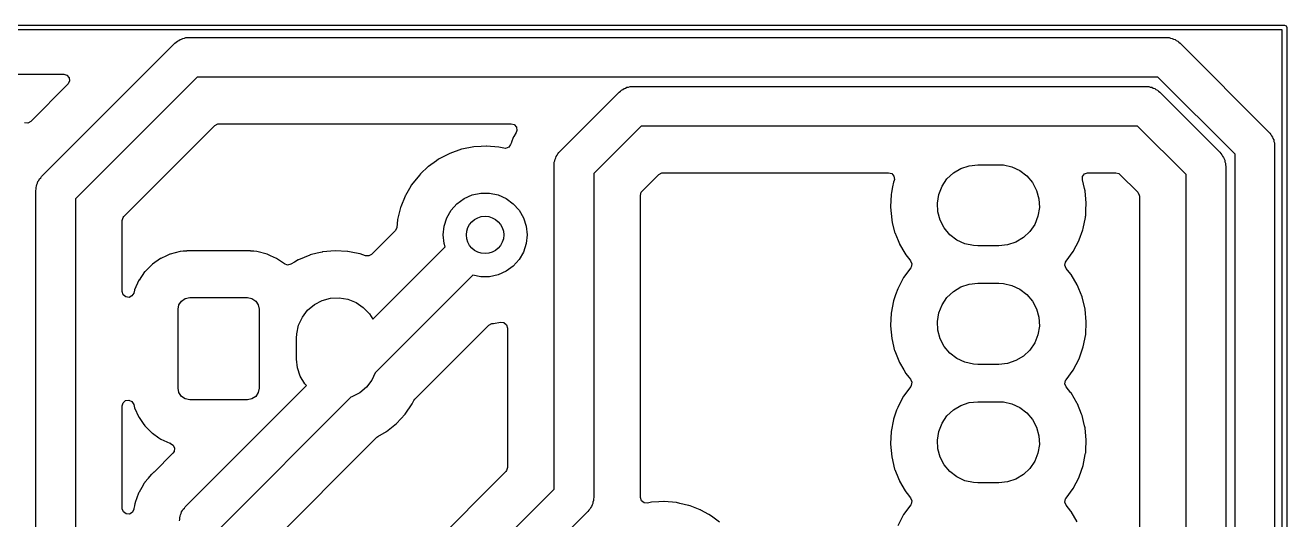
# Model space of a CAD drawing. Extents: x 86.3 to 160.1, y -151.8 to -76.2.
# Drawn here: x 133.01 to 160.07, y -86.75 to -76.15 of the extents above; entities that cross this region are included whole.
import ezdxf

# ---------------------------------------------------------------- set-up
doc = ezdxf.new("R2010")
doc.units = 0
doc.layers.add('BLACK', color=7, linetype='CONTINUOUS')

msp = doc.modelspace()

# ---------------------------------------------------------------- linework, layer by layer
at = {"layer": 'BLACK', "linetype": 'CONTINUOUS'}
for p, q in [((86.36, -76.15), (160.02, -76.15)), ((159.97, -76.25), (86.41, -76.25)), ((159.97, -151.715), (159.97, -76.25)), ((160.02, -76.15), (160.055, -76.1646)), ((160.055, -76.1646), (160.07, -76.2)), ((160.07, -76.2), (160.07, -151.765)), ((133.364, -79.3945), (136.224, -76.5345)), ((136.224, -76.5345), (136.252, -76.5148)), ((136.252, -76.5148), (136.275, -76.4912)), ((136.275, -76.4912), (136.305, -76.476)), ((136.305, -76.476), (136.332, -76.4563)), ((136.332, -76.4563), (136.364, -76.446)), ((136.364, -76.446), (136.394, -76.4308)), ((136.394, -76.4308), (136.427, -76.4256)), ((136.427, -76.4256), (136.459, -76.4152)), ((136.459, -76.4152), (136.492, -76.4152)), ((136.492, -76.4152), (136.525, -76.41)), ((136.525, -76.41), (157.48, -76.41)), ((157.48, -76.41), (157.513, -76.4152)), ((157.513, -76.4152), (157.546, -76.4152)), ((157.546, -76.4152), (157.578, -76.4256)), ((157.578, -76.4256), (157.611, -76.4308)), ((157.611, -76.4308), (157.641, -76.446)), ((157.641, -76.446), (157.673, -76.4563)), ((157.673, -76.4563), (157.7, -76.476)), ((157.7, -76.476), (157.73, -76.4912)), ((157.73, -76.4912), (157.753, -76.5148)), ((157.753, -76.5148), (157.781, -76.5345)), ((157.781, -76.5345), (159.686, -78.4395)), ((123.971, -77.2005), (133.839, -77.2005)), ((133.839, -77.2005), (133.907, -77.2205)), ((133.907, -77.2205), (133.954, -77.2742)), ((133.964, -77.3444), (133.935, -77.409)), ((133.954, -77.2742), (133.964, -77.3444)), ((136.701, -77.26), (134.09, -79.871)), ((157.304, -77.26), (136.701, -77.26)), ((158.96, -78.916), (157.304, -77.26)), ((133.928, -77.4156), (133.13, -78.2139)), ((133.935, -77.409), (133.928, -77.4156)), ((144.479, -78.8545), (145.749, -77.5845)), ((145.749, -77.5845), (145.777, -77.5648)), ((145.777, -77.5648), (145.8, -77.5412)), ((145.8, -77.5412), (145.83, -77.526)), ((145.83, -77.526), (145.857, -77.5063)), ((145.857, -77.5063), (145.889, -77.496)), ((145.889, -77.496), (145.919, -77.4808)), ((145.919, -77.4808), (145.952, -77.4756)), ((145.952, -77.4756), (145.984, -77.4652)), ((145.984, -77.4652), (146.017, -77.4652)), ((146.017, -77.4652), (146.05, -77.46)), ((146.05, -77.46), (157.045, -77.46)), ((157.045, -77.46), (157.078, -77.4652)), ((157.078, -77.4652), (157.112, -77.4652)), ((157.112, -77.4652), (157.143, -77.4756)), ((157.143, -77.4756), (157.176, -77.4808)), ((157.176, -77.4808), (157.206, -77.496)), ((157.206, -77.496), (157.238, -77.5063)), ((157.238, -77.5063), (157.265, -77.526)), ((157.265, -77.526), (157.295, -77.5412)), ((157.295, -77.5412), (157.319, -77.5648)), ((157.319, -77.5648), (157.346, -77.5845)), ((157.346, -77.5845), (158.636, -78.8744)), ((133.068, -78.2479), (132.997, -78.2429)), ((133.13, -78.2139), (133.068, -78.2479)), ((135.127, -80.2486), (137.079, -78.2974)), ((137.079, -78.2974), (137.141, -78.2634)), ((137.141, -78.2634), (137.168, -78.2605)), ((137.168, -78.2605), (143.432, -78.2605)), ((143.432, -78.2605), (143.5, -78.2805)), ((143.541, -78.4504), (143.492, -78.5322)), ((143.5, -78.2805), (143.547, -78.3342)), ((143.557, -78.4044), (143.541, -78.4504)), ((143.547, -78.3342), (143.557, -78.4044)), ((146.226, -78.31), (145.205, -79.331)), ((156.869, -78.31), (146.226, -78.31)), ((157.91, -79.351), (156.869, -78.31)), ((159.686, -78.4395), (159.705, -78.4665)), ((159.705, -78.4665), (159.729, -78.4902)), ((143.424, -78.7094), (143.382, -78.766)), ((143.443, -78.6601), (143.424, -78.7094)), ((143.444, -78.6584), (143.443, -78.6601)), ((143.479, -78.5599), (143.444, -78.6584)), ((143.481, -78.5549), (143.479, -78.5599)), ((143.479, -78.5599), (143.479, -78.5599)), ((143.484, -78.5503), (143.481, -78.5549)), ((143.486, -78.5461), (143.484, -78.5503)), ((143.488, -78.5418), (143.486, -78.5461)), ((143.49, -78.5368), (143.488, -78.5418)), ((143.492, -78.5322), (143.49, -78.5368)), ((143.492, -78.5322), (143.492, -78.5322)), ((159.729, -78.4902), (159.744, -78.52)), ((159.744, -78.52), (159.764, -78.5471)), ((159.764, -78.5471), (159.774, -78.5789)), ((159.774, -78.5789), (159.789, -78.6087)), ((159.789, -78.6087), (159.794, -78.6417)), ((159.794, -78.6417), (159.805, -78.6735)), ((159.805, -78.6735), (159.805, -78.707)), ((159.805, -78.707), (159.81, -78.74)), ((142.118, -78.8964), (141.879, -79.0204)), ((142.372, -78.8072), (142.118, -78.8964)), ((142.377, -78.8063), (142.372, -78.8072)), ((142.632, -78.7555), (142.377, -78.8063)), ((142.377, -78.8063), (142.377, -78.8063)), ((142.636, -78.7547), (142.632, -78.7555)), ((142.632, -78.7555), (142.632, -78.7555)), ((142.791, -78.7461), (142.636, -78.7547)), ((142.9, -78.7401), (142.791, -78.7461)), ((142.905, -78.7399), (142.9, -78.7401)), ((142.9, -78.7401), (142.9, -78.7401)), ((143.173, -78.7631), (142.905, -78.7399)), ((143.278, -78.7875), (143.173, -78.7631)), ((143.315, -78.7904), (143.278, -78.7875)), ((143.382, -78.766), (143.315, -78.7904)), ((144.376, -79.0237), (144.391, -78.9939)), ((144.391, -78.9939), (144.401, -78.9621)), ((144.401, -78.9621), (144.421, -78.935)), ((144.421, -78.935), (144.436, -78.9052)), ((144.436, -78.9052), (144.46, -78.8815)), ((144.46, -78.8815), (144.479, -78.8545)), ((158.636, -78.8744), (158.655, -78.9015)), ((158.655, -78.9015), (158.679, -78.9251)), ((158.679, -78.9251), (158.694, -78.9549)), ((158.694, -78.9549), (158.714, -78.982)), ((158.714, -78.982), (158.724, -79.0138)), ((158.96, -142.699), (158.96, -78.916)), ((159.81, -78.74), (159.81, -142.875)), ((141.657, -79.18), (141.492, -79.3376)), ((141.66, -79.1769), (141.657, -79.18)), ((141.657, -79.18), (141.657, -79.18)), ((141.831, -79.0552), (141.66, -79.1769)), ((141.876, -79.023), (141.831, -79.0552)), ((141.879, -79.0204), (141.876, -79.023)), ((141.876, -79.023), (141.876, -79.023)), ((144.355, -79.155), (144.36, -79.122)), ((144.355, -86.0965), (144.355, -79.155)), ((144.36, -79.0885), (144.371, -79.0567)), ((144.36, -79.122), (144.36, -79.0885)), ((144.371, -79.0567), (144.376, -79.0237)), ((152.919, -79.317), (153.08, -79.2202)), ((153.08, -79.2202), (153.258, -79.1603)), ((153.258, -79.1603), (153.445, -79.14)), ((153.445, -79.14), (153.895, -79.14)), ((153.895, -79.14), (153.992, -79.1454)), ((153.992, -79.1454), (154.175, -79.1864)), ((154.175, -79.1864), (154.346, -79.2658)), ((154.346, -79.2658), (154.495, -79.38)), ((158.724, -79.0138), (158.739, -79.0436)), ((158.739, -79.0436), (158.744, -79.0766)), ((158.744, -79.0766), (158.755, -79.1084)), ((158.755, -79.1084), (158.755, -79.1419)), ((158.755, -79.1419), (158.76, -79.1749)), ((158.76, -79.1749), (158.76, -142.44)), ((133.261, -79.5637), (133.276, -79.5339)), ((133.276, -79.5339), (133.286, -79.5021)), ((133.286, -79.5021), (133.306, -79.475)), ((133.306, -79.475), (133.321, -79.4452)), ((133.321, -79.4452), (133.345, -79.4215)), ((133.345, -79.4215), (133.364, -79.3945)), ((141.466, -79.3627), (141.299, -79.574)), ((141.492, -79.3376), (141.466, -79.3627)), ((145.205, -79.331), (145.205, -86.2725)), ((146.242, -79.7086), (146.604, -79.3474)), ((146.604, -79.3474), (146.666, -79.3134)), ((146.666, -79.3134), (146.693, -79.3105)), ((146.693, -79.3105), (151.53, -79.3105)), ((151.53, -79.3105), (151.598, -79.3305)), ((151.598, -79.3305), (151.645, -79.3842)), ((151.636, -79.5151), (151.617, -79.6129)), ((151.649, -79.4785), (151.636, -79.5151)), ((151.645, -79.3842), (151.655, -79.4544)), ((151.655, -79.4544), (151.649, -79.4785)), ((152.677, -79.6016), (152.782, -79.4461)), ((152.782, -79.4461), (152.919, -79.317)), ((154.495, -79.38), (154.616, -79.5235)), ((154.616, -79.5235), (154.704, -79.6897)), ((155.688, -79.4664), (155.691, -79.3955)), ((155.733, -79.6517), (155.688, -79.4664)), ((155.691, -79.3955), (155.732, -79.3376)), ((155.732, -79.3376), (155.798, -79.3111)), ((155.798, -79.3111), (155.81, -79.3105)), ((155.81, -79.3105), (156.402, -79.3105)), ((156.402, -79.3105), (156.471, -79.3305)), ((156.471, -79.3305), (156.492, -79.3474)), ((156.492, -79.3474), (156.873, -79.7285)), ((157.91, -142.264), (157.91, -79.351)), ((133.24, -79.695), (133.245, -79.662)), ((133.24, -89.465), (133.24, -79.695)), ((133.245, -79.6285), (133.256, -79.5967)), ((133.245, -79.662), (133.245, -79.6285)), ((133.256, -79.5967), (133.261, -79.5637)), ((141.162, -79.8109), (141.067, -80.0449)), ((141.164, -79.8068), (141.162, -79.8109)), ((141.166, -79.8029), (141.164, -79.8068)), ((141.256, -79.6476), (141.166, -79.8029)), ((141.166, -79.8029), (141.166, -79.8029)), ((141.299, -79.574), (141.256, -79.6476)), ((142.425, -79.8656), (142.597, -79.789)), ((142.597, -79.789), (142.781, -79.7499)), ((142.781, -79.7499), (142.969, -79.7499)), ((142.969, -79.7499), (143.153, -79.789)), ((143.153, -79.789), (143.325, -79.8656)), ((146.206, -79.7977), (146.226, -79.7295)), ((146.206, -86.159), (146.206, -79.7977)), ((146.226, -79.7295), (146.242, -79.7086)), ((151.583, -79.786), (151.571, -80.0362)), ((151.593, -79.7341), (151.583, -79.7814)), ((151.583, -79.7814), (151.583, -79.786)), ((151.583, -79.786), (151.583, -79.786)), ((151.617, -79.6129), (151.593, -79.7341)), ((152.576, -79.9614), (152.607, -79.776)), ((152.607, -79.776), (152.677, -79.6016)), ((154.704, -79.6897), (154.754, -79.8709)), ((155.744, -79.6972), (155.733, -79.6517)), ((155.77, -79.9674), (155.744, -79.6972)), ((156.873, -79.7285), (156.907, -79.7908)), ((156.907, -79.7908), (156.909, -79.8176)), ((156.909, -79.8176), (156.909, -101.276)), ((134.09, -79.871), (134.09, -89.465)), ((141.062, -80.0605), (141.006, -80.2855)), ((141.063, -80.0562), (141.062, -80.0605)), ((141.062, -80.0605), (141.062, -80.0605)), ((141.067, -80.0449), (141.063, -80.0562)), ((142.147, -80.116), (142.273, -79.9762)), ((142.273, -79.9762), (142.425, -79.8656)), ((143.325, -79.8656), (143.477, -79.9762)), ((143.477, -79.9762), (143.603, -80.116)), ((151.571, -80.0362), (151.57, -80.0525)), ((151.57, -80.0525), (151.596, -80.3228)), ((152.586, -80.1491), (152.576, -79.9614)), ((154.764, -80.0586), (154.733, -80.244)), ((154.754, -79.8709), (154.764, -80.0586)), ((155.763, -80.1092), (155.77, -79.972)), ((155.77, -79.972), (155.77, -79.9674)), ((155.77, -79.972), (155.77, -79.972)), ((135.09, -80.3377), (135.111, -80.2695)), ((135.09, -81.8594), (135.09, -80.3377)), ((135.111, -80.2695), (135.127, -80.2486)), ((140.998, -80.3218), (140.981, -80.483)), ((141.006, -80.2855), (140.998, -80.3174)), ((140.998, -80.3174), (140.998, -80.3218)), ((140.998, -80.3218), (140.998, -80.3218)), ((141.995, -80.4579), (142.053, -80.2789)), ((142.053, -80.2789), (142.147, -80.116)), ((143.603, -80.116), (143.697, -80.2789)), ((143.697, -80.2789), (143.755, -80.4579)), ((151.596, -80.3228), (151.597, -80.3272)), ((151.597, -80.3272), (151.597, -80.3272)), ((151.597, -80.3272), (151.61, -80.3807)), ((152.636, -80.3303), (152.586, -80.1491)), ((152.724, -80.4965), (152.636, -80.3303)), ((154.733, -80.244), (154.663, -80.4184)), ((155.704, -80.5049), (155.75, -80.2695)), ((155.75, -80.2695), (155.756, -80.243)), ((155.756, -80.243), (155.757, -80.2386)), ((155.756, -80.243), (155.756, -80.243)), ((155.757, -80.2386), (155.763, -80.1092)), ((140.945, -80.5592), (140.442, -81.0622)), ((140.954, -80.5487), (140.945, -80.5592)), ((140.981, -80.483), (140.954, -80.5487)), ((141.975, -80.645), (141.995, -80.4579)), ((143.755, -80.4579), (143.775, -80.645)), ((151.61, -80.3807), (151.66, -80.5864)), ((151.66, -80.5864), (151.662, -80.5907)), ((151.662, -80.5907), (151.662, -80.5907)), ((151.662, -80.5907), (151.734, -80.7678)), ((152.845, -80.64), (152.724, -80.4965)), ((154.558, -80.5739), (154.421, -80.703)), ((154.663, -80.4184), (154.558, -80.5739)), ((155.618, -80.7493), (155.693, -80.5357)), ((155.693, -80.5357), (155.704, -80.5049)), ((140.465, -82.4539), (142.017, -80.9017)), ((141.995, -80.8321), (141.975, -80.645)), ((142.017, -80.9017), (141.995, -80.8321)), ((143.755, -80.8321), (143.697, -81.0111)), ((143.775, -80.645), (143.755, -80.8321)), ((151.734, -80.7678), (151.762, -80.838)), ((151.762, -80.838), (151.764, -80.842)), ((151.764, -80.842), (151.764, -80.842)), ((151.764, -80.842), (151.879, -81.0381)), ((152.994, -80.7542), (152.845, -80.64)), ((153.165, -80.8336), (152.994, -80.7542)), ((153.348, -80.8746), (153.165, -80.8336)), ((153.445, -80.88), (153.348, -80.8746)), ((153.895, -80.88), (153.445, -80.88)), ((154.082, -80.8597), (153.895, -80.88)), ((154.26, -80.7998), (154.082, -80.8597)), ((154.421, -80.703), (154.26, -80.7998)), ((155.487, -81.0011), (155.614, -80.7609)), ((155.614, -80.7609), (155.618, -80.7493)), ((135.913, -81.1526), (135.739, -81.2736)), ((135.918, -81.1494), (135.913, -81.1526)), ((135.913, -81.1526), (135.913, -81.1526)), ((136.045, -81.091), (135.918, -81.1494)), ((136.116, -81.0588), (136.045, -81.091)), ((136.121, -81.0565), (136.116, -81.0588)), ((136.116, -81.0588), (136.116, -81.0588)), ((136.337, -81.0009), (136.121, -81.0565)), ((136.401, -80.9957), (136.337, -81.0009)), ((136.475, -80.9897), (136.401, -80.9957)), ((136.478, -80.9895), (136.475, -80.9897)), ((136.475, -80.9897), (136.475, -80.9897)), ((137.842, -80.9895), (136.478, -80.9895)), ((137.845, -80.9897), (137.842, -80.9895)), ((137.919, -80.9957), (137.845, -80.9897)), ((137.845, -80.9897), (137.845, -80.9897)), ((137.983, -81.0009), (137.919, -80.9957)), ((138.199, -81.0565), (137.983, -81.0009)), ((138.204, -81.0588), (138.199, -81.0565)), ((138.275, -81.091), (138.204, -81.0588)), ((138.204, -81.0588), (138.204, -81.0588)), ((138.402, -81.1494), (138.275, -81.091)), ((138.573, -81.2679), (138.402, -81.1494)), ((139.119, -81.077), (138.876, -81.1755)), ((139.124, -81.0753), (139.119, -81.077)), ((139.119, -81.077), (139.119, -81.077)), ((139.276, -81.0381), (139.124, -81.0753)), ((139.383, -81.0118), (139.276, -81.0381)), ((139.387, -81.0108), (139.383, -81.0118)), ((139.383, -81.0118), (139.383, -81.0118)), ((139.657, -80.985), (139.387, -81.0108)), ((139.662, -80.9852), (139.657, -80.985)), ((139.924, -80.9982), (139.662, -80.9852)), ((139.662, -80.9852), (139.662, -80.9852)), ((139.929, -80.9985), (139.924, -80.9982)), ((139.924, -80.9982), (139.924, -80.9982)), ((139.933, -80.9994), (139.929, -80.9985)), ((140.078, -81.028), (139.933, -80.9994)), ((139.933, -80.9994), (139.933, -80.9994)), ((140.195, -81.051), (140.078, -81.028)), ((140.199, -81.0525), (140.195, -81.051)), ((140.311, -81.0919), (140.199, -81.0525)), ((140.199, -81.0525), (140.199, -81.0525)), ((140.38, -81.0962), (140.311, -81.0919)), ((140.442, -81.0622), (140.38, -81.0962)), ((143.697, -81.0111), (143.603, -81.174)), ((151.879, -81.0381), (151.899, -81.0723)), ((151.899, -81.0723), (151.983, -81.1772)), ((155.336, -81.2086), (155.487, -81.0011)), ((135.574, -81.4392), (135.453, -81.6133)), ((135.577, -81.4346), (135.574, -81.4392)), ((135.574, -81.4392), (135.574, -81.4392)), ((135.735, -81.2768), (135.577, -81.4346)), ((135.739, -81.2736), (135.735, -81.2768)), ((135.739, -81.2736), (135.739, -81.2736)), ((138.639, -81.2903), (138.573, -81.2679)), ((138.708, -81.2731), (138.639, -81.2903)), ((138.789, -81.2259), (138.708, -81.2731)), ((138.868, -81.1795), (138.789, -81.2259)), ((138.872, -81.1772), (138.868, -81.1795)), ((138.868, -81.1795), (138.868, -81.1795)), ((138.876, -81.1755), (138.872, -81.1772)), ((138.876, -81.1755), (138.876, -81.1755)), ((143.325, -81.4244), (143.153, -81.501)), ((143.477, -81.3138), (143.325, -81.4244)), ((143.603, -81.174), (143.477, -81.3138)), ((152.004, -81.3514), (151.853, -81.5589)), ((151.983, -81.1772), (152, -81.1986)), ((152, -81.1986), (152.027, -81.2643)), ((152.014, -81.3341), (152.004, -81.3514)), ((152.027, -81.2643), (152.014, -81.3341)), ((155.313, -81.2957), (155.326, -81.2259)), ((155.34, -81.3614), (155.313, -81.2957)), ((155.326, -81.2259), (155.336, -81.2086)), ((155.441, -81.4877), (155.34, -81.3614)), ((135.449, -81.6179), (135.356, -81.8209)), ((135.453, -81.6133), (135.449, -81.6179)), ((142.616, -81.505), (140.517, -83.6036)), ((142.781, -81.5401), (142.616, -81.505)), ((142.969, -81.5401), (142.781, -81.5401)), ((143.153, -81.501), (142.969, -81.5401)), ((151.853, -81.5589), (151.726, -81.7991)), ((153.08, -81.7602), (153.258, -81.7003)), ((153.258, -81.7003), (153.445, -81.68)), ((153.445, -81.68), (153.895, -81.68)), ((153.895, -81.68), (153.992, -81.6854)), ((153.992, -81.6854), (154.175, -81.7264)), ((155.443, -81.4916), (155.441, -81.4877)), ((155.576, -81.718), (155.443, -81.4916)), ((155.443, -81.4916), (155.443, -81.4916)), ((135.113, -81.9311), (135.09, -81.8594)), ((135.168, -81.9757), (135.113, -81.9311)), ((135.239, -81.9834), (135.168, -81.9757)), ((135.302, -81.9517), (135.239, -81.9834)), ((135.339, -81.8907), (135.302, -81.9517)), ((135.355, -81.8263), (135.339, -81.8907)), ((135.356, -81.8209), (135.355, -81.8263)), ((151.68, -81.9311), (151.636, -82.0551)), ((151.725, -81.8034), (151.68, -81.9311)), ((151.726, -81.7991), (151.725, -81.8034)), ((151.725, -81.8034), (151.725, -81.8034)), ((152.782, -81.9861), (152.919, -81.857)), ((152.919, -81.857), (153.08, -81.7602)), ((154.175, -81.7264), (154.346, -81.8058)), ((154.346, -81.8058), (154.495, -81.92)), ((154.495, -81.92), (154.616, -82.0635)), ((155.578, -81.722), (155.576, -81.718)), ((155.576, -81.718), (155.576, -81.718)), ((155.58, -81.7262), (155.578, -81.722)), ((155.609, -81.7991), (155.58, -81.7262)), ((155.58, -81.7262), (155.58, -81.7262)), ((155.68, -81.9736), (155.609, -81.7991)), ((155.744, -82.2372), (155.68, -81.9736)), ((136.29, -82.24), (136.309, -82.1443)), ((136.29, -83.93), (136.29, -82.24)), ((136.309, -82.1443), (136.363, -82.0632)), ((136.363, -82.0632), (136.444, -82.009)), ((136.444, -82.009), (136.54, -81.99)), ((136.54, -81.99), (137.78, -81.99)), ((137.78, -81.99), (137.876, -82.009)), ((137.876, -82.009), (137.957, -82.0632)), ((137.957, -82.0632), (138.011, -82.1443)), ((138.011, -82.1443), (138.03, -82.24)), ((138.03, -82.24), (138.03, -83.93)), ((139.07, -82.26), (139.214, -82.1387)), ((139.214, -82.1387), (139.38, -82.0511)), ((139.38, -82.0511), (139.561, -82.0012)), ((139.561, -82.0012), (139.749, -81.9914)), ((139.749, -81.9914), (139.934, -82.022)), ((139.934, -82.022), (140.108, -82.0918)), ((140.108, -82.0918), (140.264, -82.1975)), ((140.264, -82.1975), (140.393, -82.334)), ((151.636, -82.0551), (151.583, -82.3214)), ((152.607, -82.316), (152.677, -82.1416)), ((152.677, -82.1416), (152.782, -81.9861)), ((154.616, -82.0635), (154.704, -82.2297)), ((154.704, -82.2297), (154.754, -82.4109)), ((155.77, -82.5074), (155.744, -82.2372)), ((138.876, -82.5796), (138.956, -82.4093)), ((138.956, -82.4093), (139.07, -82.26)), ((140.393, -82.334), (140.465, -82.4539)), ((143.054, -82.5419), (143.208, -82.5163)), ((143.208, -82.5163), (143.278, -82.5249)), ((143.278, -82.5249), (143.333, -82.5702)), ((151.583, -82.326), (151.571, -82.579)), ((151.583, -82.3214), (151.583, -82.326)), ((151.583, -82.326), (151.583, -82.326)), ((152.576, -82.5014), (152.607, -82.316)), ((152.586, -82.6891), (152.576, -82.5014)), ((154.754, -82.4109), (154.764, -82.5986)), ((155.757, -82.774), (155.77, -82.512)), ((155.77, -82.512), (155.77, -82.5074)), ((155.77, -82.512), (155.77, -82.512)), ((138.83, -82.86), (138.835, -82.763)), ((138.835, -82.763), (138.876, -82.5796)), ((141.372, -84.1644), (142.957, -82.579)), ((142.957, -82.579), (143.019, -82.545)), ((143.019, -82.545), (143.043, -82.5422)), ((143.043, -82.5422), (143.054, -82.5419)), ((143.333, -82.5702), (143.355, -82.6406)), ((143.355, -82.6406), (143.355, -85.6298)), ((151.571, -82.579), (151.57, -82.5926)), ((151.57, -82.5926), (151.596, -82.8628)), ((152.636, -82.8703), (152.586, -82.6891)), ((154.733, -82.784), (154.663, -82.9584)), ((154.764, -82.5986), (154.733, -82.784)), ((155.704, -83.0449), (155.757, -82.7786)), ((155.757, -82.7786), (155.757, -82.774)), ((138.83, -83.31), (138.83, -82.86)), ((151.596, -82.8628), (151.66, -83.1264)), ((152.724, -83.0365), (152.636, -82.8703)), ((152.845, -83.18), (152.724, -83.0365)), ((154.663, -82.9584), (154.558, -83.1139)), ((155.614, -83.3009), (155.704, -83.0449)), ((138.85, -83.4968), (138.83, -83.31)), ((151.66, -83.1264), (151.662, -83.1307)), ((151.662, -83.1307), (151.662, -83.1307)), ((151.662, -83.1307), (151.733, -83.3049)), ((151.733, -83.3049), (151.762, -83.378)), ((152.994, -83.2942), (152.845, -83.18)), ((153.165, -83.3736), (152.994, -83.2942)), ((154.421, -83.243), (154.26, -83.3398)), ((154.558, -83.1139), (154.421, -83.243)), ((155.487, -83.5411), (155.614, -83.3009)), ((138.91, -83.6749), (138.85, -83.4968)), ((140.517, -83.6036), (140.444, -83.7607)), ((151.762, -83.378), (151.764, -83.382)), ((151.764, -83.382), (151.764, -83.382)), ((151.764, -83.382), (151.855, -83.537)), ((151.855, -83.537), (151.899, -83.6123)), ((153.348, -83.4146), (153.165, -83.3736)), ((153.445, -83.42), (153.348, -83.4146)), ((153.895, -83.42), (153.445, -83.42)), ((154.082, -83.3997), (153.895, -83.42)), ((154.26, -83.3398), (154.082, -83.3997)), ((155.336, -83.7486), (155.487, -83.5411)), ((136.444, -86.4745), (139.044, -83.875)), ((139.007, -83.836), (138.91, -83.6749)), ((139.044, -83.875), (139.007, -83.836)), ((140.444, -83.7607), (140.33, -83.91)), ((151.899, -83.6123), (151.964, -83.6932)), ((151.964, -83.6932), (152, -83.7386)), ((152, -83.7386), (152.027, -83.8043)), ((152.014, -83.8741), (152.004, -83.8914)), ((152.027, -83.8043), (152.014, -83.8741)), ((155.313, -83.8357), (155.326, -83.7659)), ((155.34, -83.9014), (155.313, -83.8357)), ((155.326, -83.7659), (155.336, -83.7486)), ((136.309, -84.0257), (136.29, -83.93)), ((136.363, -84.1068), (136.309, -84.0257)), ((136.444, -84.161), (136.363, -84.1068)), ((139.995, -84.1258), (137.17, -86.951)), ((137.957, -84.1068), (137.876, -84.161)), ((138.011, -84.0257), (137.957, -84.1068)), ((138.03, -83.93), (138.011, -84.0257)), ((140.02, -84.1189), (139.995, -84.1258)), ((140.186, -84.0313), (140.02, -84.1189)), ((140.33, -83.91), (140.186, -84.0313)), ((151.853, -84.0989), (151.726, -84.3391)), ((152.004, -83.8914), (151.853, -84.0989)), ((155.441, -84.0277), (155.34, -83.9014)), ((155.443, -84.0316), (155.441, -84.0277)), ((155.576, -84.258), (155.443, -84.0316)), ((155.443, -84.0316), (155.443, -84.0316)), ((135.09, -84.3106), (135.111, -84.2425)), ((135.09, -86.507), (135.09, -84.3106)), ((135.111, -84.2425), (135.164, -84.196)), ((135.164, -84.196), (135.234, -84.1859)), ((135.234, -84.1859), (135.299, -84.2154)), ((135.299, -84.2154), (135.339, -84.2793)), ((135.339, -84.2793), (135.356, -84.3491)), ((135.356, -84.3491), (135.449, -84.5521)), ((136.54, -84.18), (136.444, -84.161)), ((137.78, -84.18), (136.54, -84.18)), ((137.876, -84.161), (137.78, -84.18)), ((141.16, -84.4877), (141.314, -84.2647)), ((141.314, -84.2647), (141.348, -84.1974)), ((141.348, -84.1974), (141.372, -84.1644)), ((151.703, -84.404), (151.636, -84.5951)), ((151.725, -84.3434), (151.703, -84.404)), ((151.726, -84.3391), (151.725, -84.3434)), ((151.725, -84.3434), (151.725, -84.3434)), ((152.782, -84.5261), (152.919, -84.397)), ((152.919, -84.397), (153.08, -84.3002)), ((153.08, -84.3002), (153.258, -84.2403)), ((153.258, -84.2403), (153.445, -84.22)), ((153.445, -84.22), (153.895, -84.22)), ((153.895, -84.22), (153.992, -84.2254)), ((153.992, -84.2254), (154.175, -84.2664)), ((154.175, -84.2664), (154.346, -84.3458)), ((154.346, -84.3458), (154.495, -84.46)), ((155.578, -84.262), (155.576, -84.258)), ((155.576, -84.258), (155.576, -84.258)), ((155.58, -84.2662), (155.578, -84.262)), ((155.668, -84.484), (155.58, -84.2662)), ((155.58, -84.2662), (155.58, -84.2662)), ((135.449, -84.5521), (135.453, -84.5567)), ((135.453, -84.5567), (135.453, -84.5567)), ((135.453, -84.5567), (135.544, -84.688)), ((135.544, -84.688), (135.577, -84.7354)), ((140.762, -84.8557), (140.974, -84.6861)), ((140.974, -84.6861), (141.16, -84.4877)), ((151.635, -84.5996), (151.585, -84.8557)), ((151.636, -84.5951), (151.635, -84.5996)), ((152.607, -84.856), (152.677, -84.6816)), ((152.677, -84.6816), (152.782, -84.5261)), ((154.495, -84.46), (154.616, -84.6035)), ((154.616, -84.6035), (154.704, -84.7697)), ((155.68, -84.5136), (155.668, -84.484)), ((155.711, -84.6426), (155.68, -84.5136)), ((155.734, -84.7354), (155.711, -84.6426)), ((135.577, -84.7354), (135.735, -84.8932)), ((135.735, -84.8932), (135.739, -84.8964)), ((135.739, -84.8964), (135.739, -84.8964)), ((135.739, -84.8964), (135.88, -84.9945)), ((140.578, -84.9633), (140.758, -84.858)), ((140.758, -84.858), (140.762, -84.8557)), ((140.758, -84.858), (140.758, -84.858)), ((151.583, -84.866), (151.571, -85.1192)), ((151.585, -84.8557), (151.583, -84.8614)), ((151.583, -84.8614), (151.583, -84.866)), ((151.583, -84.866), (151.583, -84.866)), ((152.576, -85.0414), (152.607, -84.856)), ((154.704, -84.7697), (154.754, -84.9509)), ((154.754, -84.9509), (154.764, -85.1386)), ((155.744, -84.7772), (155.734, -84.7354)), ((155.77, -85.0474), (155.744, -84.7772)), ((135.88, -84.9945), (135.918, -85.0206)), ((135.918, -85.0206), (135.987, -85.052)), ((135.987, -85.052), (136.116, -85.1112)), ((136.116, -85.1112), (136.116, -85.1112)), ((136.116, -85.1112), (136.121, -85.1135)), ((136.121, -85.1135), (136.126, -85.1149)), ((136.126, -85.1149), (136.132, -85.1168)), ((136.132, -85.1168), (136.131, -85.1192)), ((136.131, -85.1192), (136.183, -85.1501)), ((136.183, -85.1501), (136.214, -85.2136)), ((136.214, -85.2136), (136.206, -85.2842)), ((138.207, -87.3286), (140.553, -84.9829)), ((140.553, -84.9829), (140.578, -84.9633)), ((151.571, -85.1192), (151.57, -85.1325)), ((151.57, -85.1325), (151.596, -85.4028)), ((152.586, -85.2291), (152.576, -85.0414)), ((152.636, -85.4103), (152.586, -85.2291)), ((154.764, -85.1386), (154.733, -85.324)), ((155.759, -85.2625), (155.77, -85.052)), ((155.77, -85.052), (155.77, -85.0474)), ((155.77, -85.052), (155.77, -85.052)), ((136.179, -85.3248), (135.776, -85.7279)), ((136.206, -85.2842), (136.179, -85.3248)), ((151.596, -85.4028), (151.66, -85.6664)), ((152.724, -85.5765), (152.636, -85.4103)), ((154.663, -85.4984), (154.558, -85.6539)), ((154.733, -85.324), (154.663, -85.4984)), ((155.704, -85.5849), (155.749, -85.3544)), ((155.749, -85.3544), (155.756, -85.323)), ((155.756, -85.323), (155.757, -85.3186)), ((155.756, -85.323), (155.756, -85.323)), ((155.757, -85.3186), (155.759, -85.2625)), ((135.77, -85.734), (135.719, -85.7776)), ((135.776, -85.7279), (135.77, -85.734)), ((143.318, -85.7189), (141.034, -88.0023)), ((143.334, -85.698), (143.318, -85.7189)), ((143.355, -85.6298), (143.334, -85.698)), ((151.66, -85.6664), (151.662, -85.6707)), ((151.662, -85.6707), (151.662, -85.6707)), ((151.662, -85.6707), (151.74, -85.8641)), ((152.845, -85.72), (152.724, -85.5765)), ((152.994, -85.8342), (152.845, -85.72)), ((154.558, -85.6539), (154.421, -85.783)), ((155.618, -85.8278), (155.703, -85.5892)), ((155.703, -85.5892), (155.704, -85.5849)), ((135.563, -85.9693), (135.511, -86.0603)), ((135.566, -85.9647), (135.563, -85.9693)), ((135.563, -85.9693), (135.563, -85.9693)), ((135.569, -85.9605), (135.566, -85.9647)), ((135.572, -85.9566), (135.569, -85.9605)), ((135.575, -85.9529), (135.572, -85.9566)), ((135.577, -85.9483), (135.575, -85.9529)), ((135.648, -85.864), (135.577, -85.9483)), ((135.65, -85.8627), (135.648, -85.864)), ((135.716, -85.7817), (135.65, -85.8627)), ((135.719, -85.7776), (135.716, -85.7817)), ((151.74, -85.8641), (151.762, -85.918)), ((151.762, -85.918), (151.764, -85.922)), ((151.764, -85.922), (151.764, -85.922)), ((151.764, -85.922), (151.888, -86.1327)), ((153.165, -85.9136), (152.994, -85.8342)), ((153.348, -85.9546), (153.165, -85.9136)), ((153.445, -85.96), (153.348, -85.9546)), ((153.895, -85.96), (153.445, -85.96)), ((154.082, -85.9397), (153.895, -85.96)), ((154.26, -85.8798), (154.082, -85.9397)), ((154.421, -85.783), (154.26, -85.8798)), ((155.487, -86.0811), (155.614, -85.8409)), ((155.614, -85.8409), (155.618, -85.8278)), ((135.408, -86.2811), (135.369, -86.3831)), ((135.409, -86.2784), (135.408, -86.2801)), ((135.408, -86.2801), (135.408, -86.2811)), ((135.444, -86.1799), (135.409, -86.2784)), ((135.446, -86.1749), (135.444, -86.1799)), ((135.444, -86.1799), (135.444, -86.1799)), ((135.449, -86.1703), (135.446, -86.1749)), ((135.451, -86.1661), (135.449, -86.1703)), ((135.453, -86.1618), (135.451, -86.1661)), ((135.455, -86.1568), (135.453, -86.1618)), ((135.511, -86.0619), (135.455, -86.1568)), ((135.511, -86.0603), (135.511, -86.0619)), ((141.421, -89.03), (144.355, -86.0965)), ((145.205, -86.2725), (145.2, -86.3055)), ((145.2, -86.3055), (145.2, -86.339)), ((146.207, -86.1773), (146.206, -86.159)), ((146.206, -86.2659), (146.208, -86.1905)), ((146.206, -86.2756), (146.206, -86.2659)), ((146.23, -86.3426), (146.206, -86.2756)), ((146.208, -86.1852), (146.207, -86.1773)), ((146.208, -86.1905), (146.208, -86.1852)), ((151.888, -86.1327), (151.899, -86.1523)), ((151.899, -86.1523), (151.93, -86.1905)), ((151.93, -86.1905), (152, -86.2786)), ((152, -86.2786), (152.027, -86.3443)), ((155.313, -86.3757), (155.326, -86.3059)), ((155.326, -86.3059), (155.336, -86.2886)), ((155.336, -86.2886), (155.487, -86.0811)), ((135.091, -86.5187), (135.09, -86.507)), ((135.117, -86.5846), (135.091, -86.5187)), ((135.34, -86.5311), (135.307, -86.5942)), ((135.344, -86.5124), (135.34, -86.5311)), ((135.355, -86.4513), (135.344, -86.5107)), ((135.344, -86.5107), (135.344, -86.5124)), ((135.364, -86.4023), (135.355, -86.4513)), ((135.366, -86.3973), (135.364, -86.4023)), ((135.367, -86.3928), (135.366, -86.3973)), ((135.368, -86.3883), (135.367, -86.3928)), ((135.369, -86.3831), (135.368, -86.3883)), ((136.356, -86.6139), (136.366, -86.5821)), ((136.366, -86.5821), (136.386, -86.555)), ((136.386, -86.555), (136.401, -86.5252)), ((136.401, -86.5252), (136.425, -86.5015)), ((136.425, -86.5015), (136.444, -86.4745)), ((145.081, -86.573), (141.586, -90.068)), ((145.1, -86.546), (145.081, -86.573)), ((145.124, -86.5223), (145.1, -86.546)), ((145.139, -86.4925), (145.124, -86.5223)), ((145.159, -86.4654), (145.139, -86.4925)), ((145.169, -86.4336), (145.159, -86.4654)), ((145.184, -86.4038), (145.169, -86.4336)), ((145.189, -86.3708), (145.184, -86.4038)), ((145.2, -86.339), (145.189, -86.3708)), ((146.286, -86.3862), (146.23, -86.3426)), ((146.357, -86.3925), (146.286, -86.3862)), ((146.442, -86.3755), (146.357, -86.3925)), ((146.446, -86.3747), (146.442, -86.3755)), ((146.442, -86.3755), (146.442, -86.3755)), ((146.601, -86.3661), (146.446, -86.3747)), ((146.71, -86.3601), (146.601, -86.3661)), ((146.715, -86.3599), (146.71, -86.3601)), ((146.71, -86.3601), (146.71, -86.3601)), ((146.983, -86.3831), (146.715, -86.3599)), ((147.056, -86.3999), (146.983, -86.3831)), ((147.241, -86.4429), (147.056, -86.3999)), ((147.245, -86.4439), (147.241, -86.4429)), ((147.241, -86.4429), (147.241, -86.4429)), ((147.273, -86.4545), (147.245, -86.4439)), ((147.492, -86.5394), (147.273, -86.4545)), ((147.496, -86.541), (147.492, -86.5394)), ((147.492, -86.5394), (147.492, -86.5394)), ((147.5, -86.5432), (147.496, -86.541)), ((147.674, -86.6404), (147.5, -86.5432)), ((147.5, -86.5432), (147.5, -86.5432)), ((152.004, -86.4314), (151.853, -86.6389)), ((152.014, -86.4141), (152.004, -86.4314)), ((152.027, -86.3443), (152.014, -86.4141)), ((155.34, -86.4414), (155.313, -86.3757)), ((155.441, -86.5677), (155.34, -86.4414)), ((155.443, -86.5716), (155.441, -86.5677)), ((155.576, -86.798), (155.443, -86.5716)), ((155.443, -86.5716), (155.443, -86.5716)), ((135.175, -86.626), (135.117, -86.5846)), ((135.246, -86.6295), (135.175, -86.626)), ((135.307, -86.5942), (135.246, -86.6295)), ((136.32, -86.775), (136.325, -86.742)), ((136.325, -86.7085), (136.336, -86.6767)), ((136.325, -86.742), (136.325, -86.7085)), ((136.336, -86.6767), (136.341, -86.6437)), ((136.341, -86.6437), (136.356, -86.6139)), ((147.731, -86.6725), (147.674, -86.6404)), ((147.735, -86.6752), (147.731, -86.6725)), ((147.906, -86.8062), (147.735, -86.6752)), ((151.853, -86.6389), (151.726, -86.8791))]:
    msp.add_line(p, q, dxfattribs=at)
at = {"layer": 'BLACK'}
msp.add_circle((142.875, -80.645), 0.4, dxfattribs=at)

doc.saveas('drawing.dxf')
